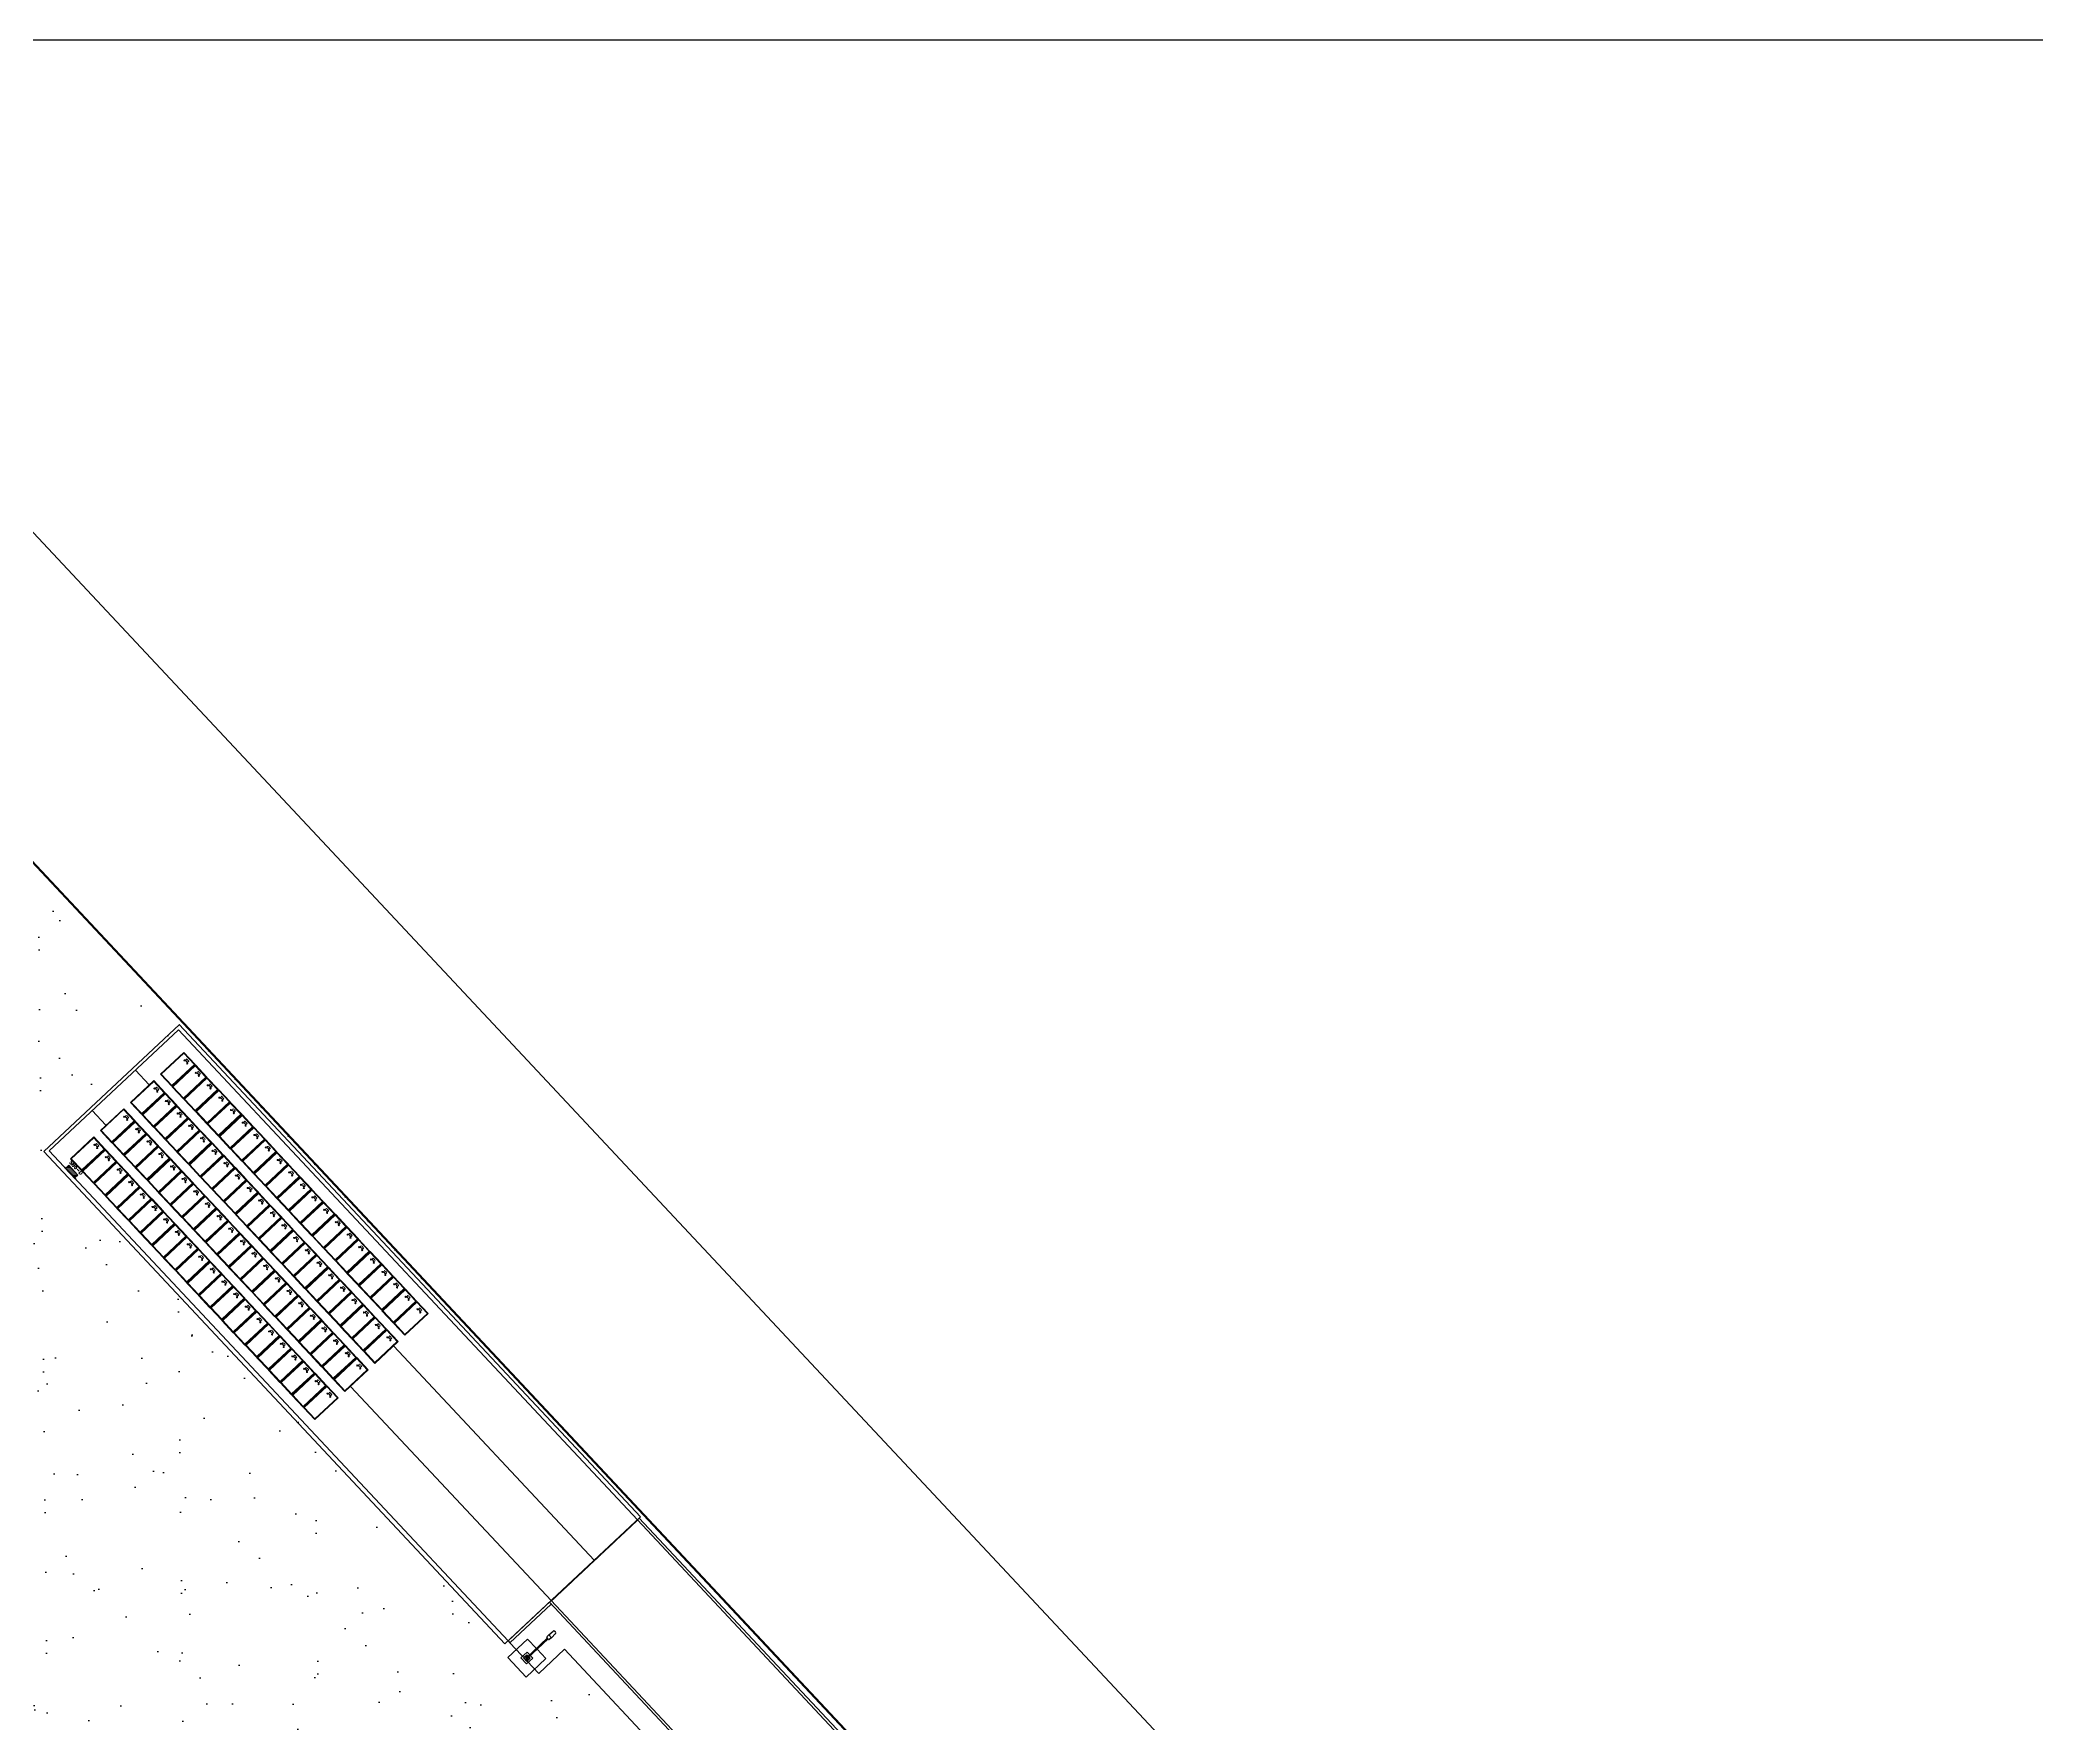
# Model space of a CAD drawing. Header units: metres. Extents: x 2872 to 3316, y -1435 to -1037.
# Drawn here: x 3049.1 to 3167.4, y -1136.6 to -1036.8 of the extents above; entities that cross this region are included whole.
import ezdxf

# ---------------------------------------------------------------- set-up
doc = ezdxf.new("R2010")
doc.units = ezdxf.units.M
doc.header["$MEASUREMENT"] = 0
for name, color, linetype in [('ARQUITETURA', 253, 'CONTINUOUS'), ('MÓDULOS FV', 7, 'CONTINUOUS'), ('TEXTO', 1, 'CONTINUOUS')]:
    doc.layers.add(name, color=color, linetype=linetype)
doc.layers.add('MODULOS_PV', color=2, linetype='CONTINUOUS', lineweight=9)
doc.layers.add('String Box', color=3, linetype='CONTINUOUS', lineweight=9)
doc.styles.add('S20', font='SIMPLEX.shx', dxfattribs={"width": 1.1, "height": 0.2})

# ---------------------------------------------------------------- blocks, each defined once
blk = doc.blocks.new('modulo')
at = {"layer": 'MODULOS_PV', "color": 8}
for p, q in [((-1.38, 1.34), (-1.43, 1.34)), ((-0.75, 2.01), (-0.75, 2.06)), ((-0.05, 0.1), (-0.05, 0.05)), ((0.58, 0.77), (0.63, 0.77))]:
    blk.add_line(p, q, dxfattribs=at)
for points in [[(-1.43, 1.34), (-0.75, 2.06), (0.63, 0.77), (-0.05, 0.05)], [(-1.38, 1.34), (-0.75, 2.01), (0.58, 0.77), (-0.05, 0.1)]]:
    blk.add_lwpolyline(points, close=True, dxfattribs=at)
for points in [[(-0.96, 1.5), (-0.93, 1.48), (-0.92, 1.49), (-0.94, 1.51)], [(-0.88, 1.58), (-0.86, 1.56), (-0.87, 1.55), (-0.89, 1.57)]]:
    blk.add_lwpolyline(points, dxfattribs=at)
at = {"layer": 'MODULOS_PV', "color": 1}
blk.add_circle((-0.96, 1.4), 0.0332, dxfattribs=at)
at = {"layer": 'MODULOS_PV', "color": 8}
blk.add_circle((-0.79, 1.59), 0.0332, dxfattribs=at)
blk.add_open_spline([(-0.99, 1.47), (-1.01, 1.49), (-1.03, 1.51), (-1.05, 1.53), (-1.05, 1.53), (-1.05, 1.53), (-1.05, 1.54), (-1.05, 1.54), (-1.05, 1.54), (-1.01, 1.58), (-0.97, 1.63), (-0.92, 1.67), (-0.92, 1.67), (-0.92, 1.67), (-0.92, 1.67), (-0.92, 1.67), (-0.92, 1.67), (-0.9, 1.65), (-0.88, 1.63), (-0.86, 1.61), (-0.85, 1.61), (-0.85, 1.61), (-0.85, 1.61), (-0.85, 1.61), (-0.86, 1.61), (-0.9, 1.56), (-0.94, 1.52), (-0.98, 1.47), (-0.98, 1.47), (-0.98, 1.47), (-0.98, 1.47), (-0.98, 1.47), (-0.99, 1.47)], degree=3, knots=[0, 0, 0, 0, 1, 1, 1, 1.002534, 1.003925, 1.008052, 1.008052, 1.008052, 2.008052, 2.008052, 2.008052, 2.012179, 2.01357, 2.016104, 2.016104, 2.016104, 3.016104, 3.016104, 3.016104, 3.018638, 3.02003, 3.024156, 3.024156, 3.024156, 4.024156, 4.024156, 4.024156, 4.028283, 4.029675, 4.032208, 4.032208, 4.032208, 4.032208], dxfattribs=at)
at = {"layer": 'MODULOS_PV', "color": 1, "insert": (-1, 1.41), "char_height": 0.0572, "width": 0.1075, "attachment_point": 1, "rotation": 46.8722}
blk.add_mtext('+', dxfattribs=at)
at = {"layer": 'MODULOS_PV', "color": 8, "insert": (-0.83, 1.6), "char_height": 0.0572, "width": 0.1075, "attachment_point": 1, "rotation": 46.8722}
blk.add_mtext('-', dxfattribs=at)

msp = doc.modelspace()

# ---------------------------------------------------------------- hatches: boundary and pattern name
at = {"layer": 'ARQUITETURA'}
h = msp.add_hatch(dxfattribs=at)
h.set_pattern_fill('AR-SAND', color=116, scale=3, angle=-46.877, style=0)
h.set_pattern_definition([(350.623, (2542.1494, -799.737), (4.08992, 4.08927), [0, -4.56, 0, -5.1, 0, -4.875]), (320.623, (2542.149, -799.737), (9.80883, 1.91215), [0, -2.46, 0, -4.11, 0, -1.575]), (280.623, (2539.627, -797.0435), (6.39856, -6.807323), [0, -1.5, 0, -5.4, 0, -7.05]), (270.623, (2539.627, -797.0435), (8.08648, -4.78256), [0, -0.75, 0, -3.54, 0, -4.05])])
edge = h.paths.add_edge_path()
edge.add_line((3051.22, -1104.18), (3050.25, -1103.15))
edge.add_line((3050.25, -1103.15), (3057.68, -1096.19))
edge.add_line((3057.68, -1096.19), (3042.3, -1079.77))
edge.add_line((3042.3, -1079.77), (3034.72, -1086.88))
edge.add_line((3034.72, -1086.88), (3035.88, -1088.12))
edge.add_line((3035.88, -1088.12), (3009.47, -1112.85))
edge.add_line((3009.47, -1112.85), (3028.38, -1133.04))
edge.add_line((3028.38, -1133.04), (3032.03, -1129.62))
edge.add_line((3032.03, -1129.62), (3033.84, -1131.55))
edge.add_line((3033.84, -1131.55), (3030.19, -1134.97))
edge.add_line((3030.19, -1134.97), (3048.45, -1154.47))
edge.add_arc((3048.86, -1312.36), 157.89, 75.304, 90.1501, ccw=False)
edge.add_line((3088.92, -1159.63), (3091.21, -1147.36))
edge.add_arc((3086.39, -1146.46), 4.9, -10.5203, 43.1232)
edge.add_line((3089.97, -1143.11), (3078.42, -1130.78))
edge.add_line((3078.42, -1130.78), (3076.95, -1132.14))
edge.add_line((3076.95, -1132.14), (3050.98, -1104.41))
edge.add_line((3050.98, -1104.41), (3051.22, -1104.18))
h.paths.add_polyline_path([(3088.78, -1158.32), (3087.55, -1158.09), (3089.81, -1145.2), (3091.1, -1145.16)])
at = {"layer": 'String Box'}
h = msp.add_hatch(dxfattribs=at)
h.set_pattern_fill('ANSI31', color=256, scale=0.5, angle=133.1278)
h.set_pattern_definition([(178.127831, (2616.44017, -1127.7943), (-0.002041856, -0.062466638), [])])
h.paths.add_polyline_path([(3051.12, -1104.27), (3051.31, -1104.1), (3050.76, -1103.52), (3050.58, -1103.69)])

# ---------------------------------------------------------------- linework, layer by layer
at = {"layer": 'ARQUITETURA'}
for p, q in [((3047.5, -1064.78), (3244.58, -1275.19)), ((3107.61, -1148.57), (3040.33, -1076.73)), ((3107.65, -1148.53), (3040.37, -1076.7)), ((3057.32, -1095.18, 0), (3049.29, -1102.7, 0)), ((3049.61, -1102.67, 0), (3057.27, -1095.5, 0)), ((3057.27, -1095.5, 0), (3084.48, -1124.54, 0)), ((3084.66, -1124.37, 0), (3057.31, -1095.18, 0)), ((3054.72, -1097.89, 0), (3055.53, -1098.76, 0)), ((3052.97, -1101.15, 0), (3052.16, -1100.28, 0)), ((3049.29, -1102.7, 0), (3076.63, -1131.89, 0)), ((3076.81, -1131.72, 0), (3049.61, -1102.67, 0)), ((3070.03, -1114.24, 0), (3081.92, -1126.94, 0)), ((3079.38, -1129.34, 0), (3067.47, -1116.63, 0)), ((3076.63, -1131.89, 0), (3084.66, -1124.37, 0)), ((3076.81, -1131.72, 0), (3084.66, -1124.37, 0)), ((3084.59, -1124.44, 0), (3107.4, -1148.8, 0)), ((3079.37, -1129.33, 0), (3084.48, -1124.54, 0)), ((3084.49, -1124.56, 0), (3079.38, -1129.34, 0)), ((3084.49, -1124.56, 0), (3079.38, -1129.34, 0)), ((3083.26, -1125.68, 0), (3083.29, -1125.68, 0)), ((3083.28, -1125.67, 0), (3083.31, -1125.67, 0)), ((3083.29, -1125.66, 0), (3083.32, -1125.66, 0)), ((3083.3, -1125.65, 0), (3083.33, -1125.65, 0)), ((3083.32, -1125.63, 0), (3083.34, -1125.63, 0)), ((3083.33, -1125.62, 0), (3083.36, -1125.62, 0)), ((3083.34, -1125.61, 0), (3083.37, -1125.61, 0)), ((3083.35, -1125.6, 0), (3083.38, -1125.6, 0)), ((3083.37, -1125.58, 0), (3083.4, -1125.59, 0)), ((3083.38, -1125.57, 0), (3083.41, -1125.57, 0)), ((3083.39, -1125.56, 0), (3083.42, -1125.56, 0)), ((3083.41, -1125.55, 0), (3083.43, -1125.55, 0)), ((3083.42, -1125.54, 0), (3083.45, -1125.54, 0)), ((3083.43, -1125.52, 0), (3083.46, -1125.53, 0)), ((3083.44, -1125.51, 0), (3083.47, -1125.51, 0)), ((3083.46, -1125.5, 0), (3083.49, -1125.5, 0)), ((3083.47, -1125.49, 0), (3083.5, -1125.49, 0)), ((3083.48, -1125.48, 0), (3083.51, -1125.48, 0)), ((3083.5, -1125.46, 0), (3083.52, -1125.47, 0)), ((3083.51, -1125.45, 0), (3083.54, -1125.45, 0)), ((3083.52, -1125.44, 0), (3083.55, -1125.44, 0)), ((3083.53, -1125.43, 0), (3083.56, -1125.43, 0)), ((3083.55, -1125.42, 0), (3083.58, -1125.42, 0)), ((3083.56, -1125.4, 0), (3083.59, -1125.4, 0)), ((3083.57, -1125.39, 0), (3083.6, -1125.39, 0)), ((3083.59, -1125.38, 0), (3083.61, -1125.38, 0)), ((3083.6, -1125.37, 0), (3083.63, -1125.37, 0)), ((3083.61, -1125.36, 0), (3083.64, -1125.36, 0)), ((3083.63, -1125.34, 0), (3083.65, -1125.34, 0)), ((3083.64, -1125.33, 0), (3083.67, -1125.33, 0)), ((3083.65, -1125.32, 0), (3083.68, -1125.32, 0)), ((3083.66, -1125.31, 0), (3083.69, -1125.31, 0)), ((3083.68, -1125.29, 0), (3083.71, -1125.3, 0)), ((3083.69, -1125.28, 0), (3083.72, -1125.28, 0)), ((3083.7, -1125.27, 0), (3083.73, -1125.27, 0)), ((3083.72, -1125.26, 0), (3083.74, -1125.26, 0)), ((3083.73, -1125.25, 0), (3083.76, -1125.25, 0)), ((3083.74, -1125.23, 0), (3083.77, -1125.24, 0)), ((3083.75, -1125.22, 0), (3083.78, -1125.22, 0)), ((3083.77, -1125.21, 0), (3083.8, -1125.21, 0)), ((3083.78, -1125.2, 0), (3083.81, -1125.2, 0)), ((3083.79, -1125.19, 0), (3083.82, -1125.19, 0)), ((3083.81, -1125.17, 0), (3083.83, -1125.18, 0)), ((3083.82, -1125.16, 0), (3083.85, -1125.16, 0)), ((3083.83, -1125.15, 0), (3083.86, -1125.15, 0)), ((3083.84, -1125.14, 0), (3083.87, -1125.14, 0)), ((3083.86, -1125.13, 0), (3083.89, -1125.13, 0)), ((3083.87, -1125.11, 0), (3083.9, -1125.11, 0)), ((3083.88, -1125.1, 0), (3083.91, -1125.1, 0)), ((3083.9, -1125.09, 0), (3083.92, -1125.09, 0)), ((3083.91, -1125.08, 0), (3083.94, -1125.08, 0)), ((3083.92, -1125.07, 0), (3083.95, -1125.07, 0)), ((3083.93, -1125.05, 0), (3083.96, -1125.05, 0)), ((3083.95, -1125.04, 0), (3083.98, -1125.04, 0)), ((3083.96, -1125.03, 0), (3083.99, -1125.03, 0)), ((3083.97, -1125.02, 0), (3084, -1125.02, 0)), ((3083.99, -1125, 0), (3084.01, -1125.01, 0)), ((3084, -1124.99, 0), (3084.03, -1124.99, 0)), ((3084.01, -1124.98, 0), (3084.04, -1124.98, 0)), ((3084.03, -1124.97, 0), (3084.05, -1124.97, 0)), ((3084.04, -1124.96, 0), (3084.07, -1124.96, 0)), ((3084.05, -1124.94, 0), (3084.08, -1124.95, 0)), ((3084.06, -1124.93, 0), (3084.09, -1124.93, 0)), ((3084.08, -1124.92, 0), (3084.11, -1124.92, 0)), ((3084.09, -1124.91, 0), (3084.12, -1124.91, 0)), ((3084.1, -1124.9, 0), (3084.13, -1124.9, 0)), ((3084.12, -1124.88, 0), (3084.14, -1124.89, 0)), ((3084.13, -1124.87, 0), (3084.16, -1124.87, 0)), ((3084.14, -1124.86, 0), (3084.17, -1124.86, 0)), ((3084.15, -1124.85, 0), (3084.18, -1124.85, 0)), ((3084.17, -1124.84, 0), (3084.2, -1124.84, 0)), ((3084.18, -1124.82, 0), (3084.21, -1124.82, 0)), ((3084.19, -1124.81, 0), (3084.22, -1124.81, 0)), ((3084.21, -1124.8, 0), (3084.23, -1124.8, 0)), ((3084.22, -1124.79, 0), (3084.25, -1124.79, 0)), ((3084.23, -1124.78, 0), (3084.26, -1124.78, 0)), ((3084.24, -1124.76, 0), (3084.27, -1124.76, 0)), ((3084.26, -1124.75, 0), (3084.29, -1124.75, 0)), ((3084.27, -1124.74, 0), (3084.3, -1124.74, 0)), ((3084.28, -1124.73, 0), (3084.31, -1124.73, 0)), ((3084.3, -1124.71, 0), (3084.32, -1124.72, 0)), ((3084.31, -1124.7, 0), (3084.34, -1124.7, 0)), ((3084.32, -1124.69, 0), (3084.35, -1124.69, 0)), ((3084.33, -1124.68, 0), (3084.36, -1124.68, 0)), ((3084.35, -1124.67, 0), (3084.38, -1124.67, 0)), ((3084.36, -1124.65, 0), (3084.39, -1124.66, 0)), ((3084.37, -1124.64, 0), (3084.4, -1124.64, 0)), ((3084.39, -1124.63, 0), (3084.41, -1124.63, 0)), ((3084.4, -1124.62, 0), (3084.43, -1124.62, 0)), ((3084.41, -1124.61, 0), (3084.44, -1124.61, 0)), ((3084.43, -1124.59, 0), (3084.45, -1124.6, 0)), ((3084.44, -1124.58, 0), (3084.47, -1124.58, 0)), ((3084.45, -1124.57, 0), (3084.48, -1124.57, 0)), ((3084.46, -1124.56, 0), (3084.49, -1124.56, 0)), ((3084.48, -1124.54, 0), (3084.49, -1124.56, 0)), ((3084.48, -1124.54, 0), (3107.29, -1148.9, 0)), ((3084.48, -1124.55, 0), (3084.48, -1124.55, 0)), ((3082.01, -1126.85, 0), (3082.04, -1126.85, 0)), ((3082.02, -1126.84, 0), (3082.05, -1126.84, 0)), ((3082.04, -1126.83, 0), (3082.07, -1126.83, 0)), ((3082.05, -1126.82, 0), (3082.08, -1126.82, 0)), ((3082.06, -1126.81, 0), (3082.09, -1126.81, 0)), ((3082.08, -1126.79, 0), (3082.11, -1126.79, 0)), ((3082.09, -1126.78, 0), (3082.12, -1126.78, 0)), ((3082.1, -1126.77, 0), (3082.13, -1126.77, 0)), ((3082.12, -1126.76, 0), (3082.14, -1126.76, 0)), ((3082.13, -1126.74, 0), (3082.16, -1126.75, 0)), ((3082.14, -1126.73, 0), (3082.17, -1126.73, 0)), ((3082.15, -1126.72, 0), (3082.18, -1126.72, 0)), ((3082.17, -1126.71, 0), (3082.2, -1126.71, 0)), ((3082.18, -1126.7, 0), (3082.21, -1126.7, 0)), ((3082.19, -1126.68, 0), (3082.22, -1126.69, 0)), ((3082.21, -1126.67, 0), (3082.23, -1126.67, 0)), ((3082.22, -1126.66, 0), (3082.25, -1126.66, 0)), ((3082.23, -1126.65, 0), (3082.26, -1126.65, 0)), ((3082.24, -1126.64, 0), (3082.27, -1126.64, 0)), ((3082.26, -1126.62, 0), (3082.29, -1126.63, 0)), ((3082.27, -1126.61, 0), (3082.3, -1126.61, 0)), ((3082.28, -1126.6, 0), (3082.31, -1126.6, 0)), ((3082.3, -1126.59, 0), (3082.32, -1126.59, 0)), ((3082.31, -1126.58, 0), (3082.34, -1126.58, 0)), ((3082.32, -1126.56, 0), (3082.35, -1126.56, 0)), ((3082.33, -1126.55, 0), (3082.36, -1126.55, 0)), ((3082.35, -1126.54, 0), (3082.38, -1126.54, 0)), ((3082.36, -1126.53, 0), (3082.39, -1126.53, 0)), ((3082.37, -1126.52, 0), (3082.4, -1126.52, 0)), ((3082.39, -1126.5, 0), (3082.41, -1126.5, 0)), ((3082.4, -1126.49, 0), (3082.43, -1126.49, 0)), ((3082.41, -1126.48, 0), (3082.44, -1126.48, 0)), ((3082.42, -1126.47, 0), (3082.45, -1126.47, 0)), ((3082.44, -1126.45, 0), (3082.47, -1126.46, 0)), ((3082.45, -1126.44, 0), (3082.48, -1126.44, 0)), ((3082.46, -1126.43, 0), (3082.49, -1126.43, 0)), ((3082.48, -1126.42, 0), (3082.51, -1126.42, 0)), ((3082.49, -1126.41, 0), (3082.52, -1126.41, 0)), ((3082.5, -1126.39, 0), (3082.53, -1126.4, 0)), ((3082.52, -1126.38, 0), (3082.54, -1126.38, 0)), ((3082.53, -1126.37, 0), (3082.56, -1126.37, 0)), ((3082.54, -1126.36, 0), (3082.57, -1126.36, 0)), ((3082.55, -1126.35, 0), (3082.58, -1126.35, 0)), ((3082.57, -1126.33, 0), (3082.6, -1126.34, 0)), ((3082.58, -1126.32, 0), (3082.61, -1126.32, 0)), ((3082.59, -1126.31, 0), (3082.62, -1126.31, 0)), ((3082.61, -1126.3, 0), (3082.63, -1126.3, 0)), ((3082.62, -1126.29, 0), (3082.65, -1126.29, 0)), ((3082.63, -1126.27, 0), (3082.66, -1126.27, 0)), ((3082.64, -1126.26, 0), (3082.67, -1126.26, 0)), ((3082.66, -1126.25, 0), (3082.69, -1126.25, 0)), ((3082.67, -1126.24, 0), (3082.7, -1126.24, 0)), ((3082.68, -1126.23, 0), (3082.71, -1126.23, 0)), ((3082.7, -1126.21, 0), (3082.72, -1126.21, 0)), ((3082.71, -1126.2, 0), (3082.74, -1126.2, 0)), ((3082.72, -1126.19, 0), (3082.75, -1126.19, 0)), ((3082.73, -1126.18, 0), (3082.76, -1126.18, 0)), ((3082.75, -1126.16, 0), (3082.78, -1126.17, 0)), ((3082.76, -1126.15, 0), (3082.79, -1126.15, 0)), ((3082.77, -1126.14, 0), (3082.8, -1126.14, 0)), ((3082.79, -1126.13, 0), (3082.81, -1126.13, 0)), ((3082.8, -1126.12, 0), (3082.83, -1126.12, 0)), ((3082.81, -1126.1, 0), (3082.84, -1126.11, 0)), ((3082.82, -1126.09, 0), (3082.85, -1126.09, 0)), ((3082.84, -1126.08, 0), (3082.87, -1126.08, 0)), ((3082.85, -1126.07, 0), (3082.88, -1126.07, 0)), ((3082.86, -1126.06, 0), (3082.89, -1126.06, 0)), ((3082.88, -1126.04, 0), (3082.91, -1126.05, 0)), ((3082.89, -1126.03, 0), (3082.92, -1126.03, 0)), ((3082.9, -1126.02, 0), (3082.93, -1126.02, 0)), ((3082.92, -1126.01, 0), (3082.94, -1126.01, 0)), ((3082.93, -1126, 0), (3082.96, -1126, 0)), ((3082.94, -1125.98, 0), (3082.97, -1125.98, 0)), ((3082.95, -1125.97, 0), (3082.98, -1125.97, 0)), ((3082.97, -1125.96, 0), (3083, -1125.96, 0)), ((3082.98, -1125.95, 0), (3083.01, -1125.95, 0)), ((3082.99, -1125.94, 0), (3083.02, -1125.94, 0)), ((3083.01, -1125.92, 0), (3083.03, -1125.92, 0)), ((3083.02, -1125.91, 0), (3083.05, -1125.91, 0)), ((3083.03, -1125.9, 0), (3083.06, -1125.9, 0)), ((3083.04, -1125.89, 0), (3083.07, -1125.89, 0)), ((3083.06, -1125.87, 0), (3083.09, -1125.88, 0)), ((3083.07, -1125.86, 0), (3083.1, -1125.86, 0)), ((3083.08, -1125.85, 0), (3083.11, -1125.85, 0)), ((3083.1, -1125.84, 0), (3083.12, -1125.84, 0)), ((3083.11, -1125.83, 0), (3083.14, -1125.83, 0)), ((3083.12, -1125.81, 0), (3083.15, -1125.82, 0)), ((3083.13, -1125.8, 0), (3083.16, -1125.8, 0)), ((3083.15, -1125.79, 0), (3083.18, -1125.79, 0)), ((3083.16, -1125.78, 0), (3083.19, -1125.78, 0)), ((3083.17, -1125.77, 0), (3083.2, -1125.77, 0)), ((3083.19, -1125.75, 0), (3083.21, -1125.76, 0)), ((3083.2, -1125.74, 0), (3083.23, -1125.74, 0)), ((3083.21, -1125.73, 0), (3083.24, -1125.73, 0)), ((3083.22, -1125.72, 0), (3083.25, -1125.72, 0)), ((3083.24, -1125.71, 0), (3083.27, -1125.71, 0)), ((3083.25, -1125.69, 0), (3083.28, -1125.69, 0)), ((3080.75, -1128.04, 0), (3080.78, -1128.04, 0)), ((3080.76, -1128.03, 0), (3080.79, -1128.03, 0)), ((3080.77, -1128.01, 0), (3080.8, -1128.01, 0)), ((3080.79, -1128, 0), (3080.81, -1128, 0)), ((3080.8, -1127.99, 0), (3080.83, -1127.99, 0)), ((3080.81, -1127.98, 0), (3080.84, -1127.98, 0)), ((3080.82, -1127.97, 0), (3080.85, -1127.97, 0)), ((3080.84, -1127.95, 0), (3080.87, -1127.95, 0)), ((3080.85, -1127.94, 0), (3080.88, -1127.94, 0)), ((3080.86, -1127.93, 0), (3080.89, -1127.93, 0)), ((3080.88, -1127.92, 0), (3080.91, -1127.92, 0)), ((3080.89, -1127.91, 0), (3080.92, -1127.91, 0)), ((3080.9, -1127.89, 0), (3080.93, -1127.89, 0)), ((3080.91, -1127.88, 0), (3080.94, -1127.88, 0)), ((3080.93, -1127.87, 0), (3080.96, -1127.87, 0)), ((3080.94, -1127.86, 0), (3080.97, -1127.86, 0)), ((3080.95, -1127.84, 0), (3080.98, -1127.85, 0)), ((3080.97, -1127.83, 0), (3081, -1127.83, 0)), ((3080.98, -1127.82, 0), (3081.01, -1127.82, 0)), ((3080.99, -1127.81, 0), (3081.02, -1127.81, 0)), ((3081.01, -1127.8, 0), (3081.03, -1127.8, 0)), ((3081.02, -1127.78, 0), (3081.05, -1127.79, 0)), ((3081.03, -1127.77, 0), (3081.06, -1127.77, 0)), ((3081.04, -1127.76, 0), (3081.07, -1127.76, 0)), ((3081.06, -1127.75, 0), (3081.09, -1127.75, 0)), ((3081.07, -1127.74, 0), (3081.1, -1127.74, 0)), ((3081.08, -1127.72, 0), (3081.11, -1127.72, 0)), ((3081.1, -1127.71, 0), (3081.12, -1127.71, 0)), ((3081.11, -1127.7, 0), (3081.14, -1127.7, 0)), ((3081.12, -1127.69, 0), (3081.15, -1127.69, 0)), ((3081.13, -1127.68, 0), (3081.16, -1127.68, 0)), ((3081.15, -1127.66, 0), (3081.18, -1127.66, 0)), ((3081.16, -1127.65, 0), (3081.19, -1127.65, 0)), ((3081.17, -1127.64, 0), (3081.2, -1127.64, 0)), ((3081.19, -1127.63, 0), (3081.21, -1127.63, 0)), ((3081.2, -1127.62, 0), (3081.23, -1127.62, 0)), ((3081.21, -1127.6, 0), (3081.24, -1127.6, 0)), ((3081.22, -1127.59, 0), (3081.25, -1127.59, 0)), ((3081.24, -1127.58, 0), (3081.27, -1127.58, 0)), ((3081.25, -1127.57, 0), (3081.28, -1127.57, 0)), ((3081.26, -1127.55, 0), (3081.29, -1127.56, 0)), ((3081.28, -1127.54, 0), (3081.31, -1127.54, 0)), ((3081.29, -1127.53, 0), (3081.32, -1127.53, 0)), ((3081.3, -1127.52, 0), (3081.33, -1127.52, 0)), ((3081.31, -1127.51, 0), (3081.34, -1127.51, 0)), ((3081.33, -1127.49, 0), (3081.36, -1127.5, 0)), ((3081.34, -1127.48, 0), (3081.37, -1127.48, 0)), ((3081.35, -1127.47, 0), (3081.38, -1127.47, 0)), ((3081.37, -1127.46, 0), (3081.4, -1127.46, 0)), ((3081.38, -1127.45, 0), (3081.41, -1127.45, 0)), ((3081.39, -1127.43, 0), (3081.42, -1127.43, 0)), ((3081.41, -1127.42, 0), (3081.43, -1127.42, 0)), ((3081.42, -1127.41, 0), (3081.45, -1127.41, 0)), ((3081.43, -1127.4, 0), (3081.46, -1127.4, 0)), ((3081.44, -1127.39, 0), (3081.47, -1127.39, 0)), ((3081.46, -1127.37, 0), (3081.49, -1127.37, 0)), ((3081.47, -1127.36, 0), (3081.5, -1127.36, 0)), ((3081.48, -1127.35, 0), (3081.51, -1127.35, 0)), ((3081.5, -1127.34, 0), (3081.52, -1127.34, 0)), ((3081.51, -1127.33, 0), (3081.54, -1127.33, 0)), ((3081.52, -1127.31, 0), (3081.55, -1127.31, 0)), ((3081.53, -1127.3, 0), (3081.56, -1127.3, 0)), ((3081.55, -1127.29, 0), (3081.58, -1127.29, 0)), ((3081.56, -1127.28, 0), (3081.59, -1127.28, 0)), ((3081.57, -1127.26, 0), (3081.6, -1127.27, 0)), ((3081.59, -1127.25, 0), (3081.61, -1127.25, 0)), ((3081.6, -1127.24, 0), (3081.63, -1127.24, 0)), ((3081.61, -1127.23, 0), (3081.64, -1127.23, 0)), ((3081.62, -1127.22, 0), (3081.65, -1127.22, 0)), ((3081.64, -1127.2, 0), (3081.67, -1127.21, 0)), ((3081.65, -1127.19, 0), (3081.68, -1127.19, 0)), ((3081.66, -1127.18, 0), (3081.69, -1127.18, 0)), ((3081.68, -1127.17, 0), (3081.71, -1127.17, 0)), ((3081.69, -1127.16, 0), (3081.72, -1127.16, 0)), ((3081.7, -1127.14, 0), (3081.73, -1127.14, 0)), ((3081.71, -1127.13, 0), (3081.74, -1127.13, 0)), ((3081.73, -1127.12, 0), (3081.76, -1127.12, 0)), ((3081.74, -1127.11, 0), (3081.77, -1127.11, 0)), ((3081.75, -1127.1, 0), (3081.78, -1127.1, 0)), ((3081.77, -1127.08, 0), (3081.8, -1127.08, 0)), ((3081.78, -1127.07, 0), (3081.81, -1127.07, 0)), ((3081.79, -1127.06, 0), (3081.82, -1127.06, 0)), ((3081.81, -1127.05, 0), (3081.83, -1127.05, 0)), ((3081.82, -1127.03, 0), (3081.85, -1127.04, 0)), ((3081.83, -1127.02, 0), (3081.86, -1127.02, 0)), ((3081.84, -1127.01, 0), (3081.87, -1127.01, 0)), ((3081.86, -1127, 0), (3081.89, -1127, 0)), ((3081.87, -1126.99, 0), (3081.9, -1126.99, 0)), ((3081.88, -1126.97, 0), (3081.91, -1126.98, 0)), ((3081.9, -1126.96, 0), (3081.92, -1126.96, 0)), ((3081.91, -1126.95, 0), (3081.94, -1126.95, 0)), ((3081.92, -1126.94, 0), (3081.95, -1126.94, 0)), ((3081.93, -1126.93, 0), (3081.96, -1126.93, 0)), ((3081.95, -1126.91, 0), (3081.98, -1126.92, 0)), ((3081.96, -1126.9, 0), (3081.99, -1126.9, 0)), ((3081.97, -1126.89, 0), (3082, -1126.89, 0)), ((3081.99, -1126.88, 0), (3082.01, -1126.88, 0)), ((3082, -1126.87, 0), (3082.03, -1126.87, 0)), ((3079.48, -1129.22, 0), (3079.51, -1129.22, 0)), ((3079.5, -1129.21, 0), (3079.52, -1129.21, 0)), ((3079.51, -1129.2, 0), (3079.54, -1129.2, 0)), ((3079.52, -1129.19, 0), (3079.55, -1129.19, 0)), ((3079.53, -1129.17, 0), (3079.56, -1129.17, 0)), ((3079.55, -1129.16, 0), (3079.58, -1129.16, 0)), ((3079.56, -1129.15, 0), (3079.59, -1129.15, 0)), ((3079.57, -1129.14, 0), (3079.6, -1129.14, 0)), ((3079.59, -1129.13, 0), (3079.61, -1129.13, 0)), ((3079.6, -1129.11, 0), (3079.63, -1129.11, 0)), ((3079.61, -1129.1, 0), (3079.64, -1129.1, 0)), ((3079.62, -1129.09, 0), (3079.65, -1129.09, 0)), ((3079.64, -1129.08, 0), (3079.67, -1129.08, 0)), ((3079.65, -1129.07, 0), (3079.68, -1129.07, 0)), ((3079.66, -1129.05, 0), (3079.69, -1129.05, 0)), ((3079.68, -1129.04, 0), (3079.71, -1129.04, 0)), ((3079.69, -1129.03, 0), (3079.72, -1129.03, 0)), ((3079.7, -1129.02, 0), (3079.73, -1129.02, 0)), ((3079.71, -1129, 0), (3079.74, -1129.01, 0)), ((3079.73, -1128.99, 0), (3079.76, -1128.99, 0)), ((3079.74, -1128.98, 0), (3079.77, -1128.98, 0)), ((3079.75, -1128.97, 0), (3079.78, -1128.97, 0)), ((3079.77, -1128.96, 0), (3079.8, -1128.96, 0)), ((3079.78, -1128.94, 0), (3079.81, -1128.95, 0)), ((3079.79, -1128.93, 0), (3079.82, -1128.93, 0)), ((3079.8, -1128.92, 0), (3079.83, -1128.92, 0)), ((3079.82, -1128.91, 0), (3079.85, -1128.91, 0)), ((3079.83, -1128.9, 0), (3079.86, -1128.9, 0)), ((3079.84, -1128.88, 0), (3079.87, -1128.88, 0)), ((3079.86, -1128.87, 0), (3079.89, -1128.87, 0)), ((3079.87, -1128.86, 0), (3079.9, -1128.86, 0)), ((3079.88, -1128.85, 0), (3079.91, -1128.85, 0)), ((3079.9, -1128.84, 0), (3079.92, -1128.84, 0)), ((3079.91, -1128.82, 0), (3079.94, -1128.82, 0)), ((3079.92, -1128.81, 0), (3079.95, -1128.81, 0)), ((3079.93, -1128.8, 0), (3079.96, -1128.8, 0)), ((3079.95, -1128.79, 0), (3079.98, -1128.79, 0)), ((3079.96, -1128.78, 0), (3079.99, -1128.78, 0)), ((3079.97, -1128.76, 0), (3080, -1128.76, 0)), ((3079.99, -1128.75, 0), (3080.01, -1128.75, 0)), ((3080, -1128.74, 0), (3080.03, -1128.74, 0)), ((3080.01, -1128.73, 0), (3080.04, -1128.73, 0)), ((3080.02, -1128.71, 0), (3080.05, -1128.72, 0)), ((3080.04, -1128.7, 0), (3080.07, -1128.7, 0)), ((3080.05, -1128.69, 0), (3080.08, -1128.69, 0)), ((3080.06, -1128.68, 0), (3080.09, -1128.68, 0)), ((3080.08, -1128.67, 0), (3080.11, -1128.67, 0)), ((3080.09, -1128.65, 0), (3080.12, -1128.66, 0)), ((3080.1, -1128.64, 0), (3080.13, -1128.64, 0)), ((3080.11, -1128.63, 0), (3080.14, -1128.63, 0)), ((3080.13, -1128.62, 0), (3080.16, -1128.62, 0)), ((3080.14, -1128.61, 0), (3080.17, -1128.61, 0)), ((3080.15, -1128.59, 0), (3080.18, -1128.59, 0)), ((3080.17, -1128.58, 0), (3080.2, -1128.58, 0)), ((3080.18, -1128.57, 0), (3080.21, -1128.57, 0)), ((3080.19, -1128.56, 0), (3080.22, -1128.56, 0)), ((3080.2, -1128.55, 0), (3080.23, -1128.55, 0)), ((3080.22, -1128.53, 0), (3080.25, -1128.53, 0)), ((3080.23, -1128.52, 0), (3080.26, -1128.52, 0)), ((3080.24, -1128.51, 0), (3080.27, -1128.51, 0)), ((3080.26, -1128.5, 0), (3080.29, -1128.5, 0)), ((3080.27, -1128.49, 0), (3080.3, -1128.49, 0)), ((3080.28, -1128.47, 0), (3080.31, -1128.47, 0)), ((3080.3, -1128.46, 0), (3080.32, -1128.46, 0)), ((3080.31, -1128.45, 0), (3080.34, -1128.45, 0)), ((3080.32, -1128.44, 0), (3080.35, -1128.44, 0)), ((3080.33, -1128.42, 0), (3080.36, -1128.43, 0)), ((3080.35, -1128.41, 0), (3080.38, -1128.41, 0)), ((3080.36, -1128.4, 0), (3080.39, -1128.4, 0)), ((3080.37, -1128.39, 0), (3080.4, -1128.39, 0)), ((3080.39, -1128.38, 0), (3080.41, -1128.38, 0)), ((3080.4, -1128.36, 0), (3080.43, -1128.37, 0)), ((3080.41, -1128.35, 0), (3080.44, -1128.35, 0)), ((3080.42, -1128.34, 0), (3080.45, -1128.34, 0)), ((3080.44, -1128.33, 0), (3080.47, -1128.33, 0)), ((3080.45, -1128.32, 0), (3080.48, -1128.32, 0)), ((3080.46, -1128.3, 0), (3080.49, -1128.3, 0)), ((3080.48, -1128.29, 0), (3080.51, -1128.29, 0)), ((3080.49, -1128.28, 0), (3080.52, -1128.28, 0)), ((3080.5, -1128.27, 0), (3080.53, -1128.27, 0)), ((3080.51, -1128.26, 0), (3080.54, -1128.26, 0)), ((3080.53, -1128.24, 0), (3080.56, -1128.24, 0)), ((3080.54, -1128.23, 0), (3080.57, -1128.23, 0)), ((3080.55, -1128.22, 0), (3080.58, -1128.22, 0)), ((3080.57, -1128.21, 0), (3080.6, -1128.21, 0)), ((3080.58, -1128.2, 0), (3080.61, -1128.2, 0)), ((3080.59, -1128.18, 0), (3080.62, -1128.18, 0)), ((3080.61, -1128.17, 0), (3080.63, -1128.17, 0)), ((3080.62, -1128.16, 0), (3080.65, -1128.16, 0)), ((3080.63, -1128.15, 0), (3080.66, -1128.15, 0)), ((3080.64, -1128.13, 0), (3080.67, -1128.14, 0)), ((3080.66, -1128.12, 0), (3080.69, -1128.12, 0)), ((3080.67, -1128.11, 0), (3080.7, -1128.11, 0)), ((3080.68, -1128.1, 0), (3080.71, -1128.1, 0)), ((3080.7, -1128.09, 0), (3080.72, -1128.09, 0)), ((3080.71, -1128.07, 0), (3080.74, -1128.08, 0)), ((3080.72, -1128.06, 0), (3080.75, -1128.06, 0)), ((3080.73, -1128.05, 0), (3080.76, -1128.05, 0)), ((3076.92, -1131.83, 0), (3079.36, -1129.54, 0)), ((3079.26, -1129.43, 0), (3089, -1139.83, 0)), ((3079.37, -1129.33, 0), (3079.4, -1129.33, 0)), ((3079.37, -1129.33, 0), (3089.11, -1139.73, 0)), ((3079.38, -1129.32, 0), (3079.41, -1129.32, 0)), ((3079.38, -1129.34, 0), (3079.38, -1129.34, 0)), ((3079.39, -1129.31, 0), (3079.42, -1129.31, 0)), ((3079.4, -1129.29, 0), (3079.43, -1129.3, 0)), ((3079.42, -1129.28, 0), (3079.45, -1129.28, 0)), ((3079.43, -1129.27, 0), (3079.46, -1129.27, 0)), ((3079.44, -1129.26, 0), (3079.47, -1129.26, 0)), ((3079.46, -1129.25, 0), (3079.49, -1129.25, 0)), ((3079.47, -1129.23, 0), (3079.5, -1129.24, 0)), ((3079.14, -1131.56, 0), (3077.91, -1132.72, 0)), ((3079.11, -1131.49, 0), (3079.23, -1131.36, 0)), ((3079.22, -1131.64, 0), (3079.11, -1131.52, 0)), ((3079.23, -1131.36, 0), (3079.48, -1131.14, 0)), ((3079.23, -1131.36, 0), (3079.39, -1131.53, 0)), ((3079.39, -1131.53, 0), (3079.25, -1131.64, 0)), ((3079.62, -1131.29, 0), (3079.39, -1131.53, 0)), ((3079.59, -1131.15, 0), (3079.62, -1131.18, 0)), ((3076.8, -1132.7, 0), (3077.96, -1131.61, 0)), ((3077.89, -1133.87, 0), (3076.8, -1132.7, 0)), ((3076.81, -1131.72), (3076.92, -1131.83)), ((3076.92, -1131.83, 0), (3078.63, -1133.66, 0)), ((3077.94, -1132.38, 0), (3077.57, -1132.73, 0)), ((3077.91, -1133.09, 0), (3077.57, -1132.73, 0)), ((3077.73, -1132.73, 0), (3077.93, -1132.54, 0)), ((3077.92, -1132.94, 0), (3077.73, -1132.73, 0)), ((3077.79, -1132.74, 0), (3077.77, -1132.72, 0)), ((3077.79, -1132.72, 0), (3077.77, -1132.74, 0)), ((3077.87, -1132.67, 0), (3077.83, -1132.63, 0)), ((3077.86, -1132.67, 0), (3077.83, -1132.64, 0)), ((3079.06, -1132.77, 0), (3077.89, -1133.87, 0)), ((3077.91, -1132.72, 0), (3077.95, -1132.76, 0)), ((3078.28, -1132.75, 0), (3077.91, -1133.09, 0)), ((3077.92, -1132.6, 0), (3077.94, -1132.58, 0)), ((3077.93, -1132.59, 0), (3077.92, -1132.58, 0)), ((3077.92, -1132.74, 0), (3077.93, -1132.73, 0)), ((3077.92, -1132.74, 0), (3077.93, -1132.74, 0)), ((3077.93, -1132.74, 0), (3077.92, -1132.74, 0)), ((3078.12, -1132.74, 0), (3077.92, -1132.94, 0)), ((3077.93, -1132.54, 0), (3078.01, -1132.62, 0)), ((3077.93, -1132.59, 0), (3077.94, -1132.6, 0)), ((3077.93, -1132.7, 0), (3077.97, -1132.74, 0)), ((3077.93, -1132.74, 0), (3077.93, -1132.73, 0)), ((3077.93, -1132.74, 0), (3077.93, -1132.73, 0)), ((3077.93, -1132.74, 0), (3077.93, -1132.74, 0)), ((3077.94, -1132.38, 0), (3078.28, -1132.75, 0)), ((3079.19, -1131.6, 0), (3077.95, -1132.76, 0)), ((3077.96, -1131.61, 0), (3078.49, -1132.17, 0)), ((3078.05, -1132.67, 0), (3078.12, -1132.74, 0)), ((3078.06, -1132.73, 0), (3078.07, -1132.74, 0)), ((3078.08, -1132.73, 0), (3078.06, -1132.75, 0)), ((3078.07, -1132.74, 0), (3078.08, -1132.75, 0)), ((3078.53, -1132.21, 0), (3079.06, -1132.77, 0)), ((3078.63, -1133.66, 0), (3080.16, -1132.22, 0)), ((3080.16, -1132.22, 0), (3088.29, -1140.91, 0)), ((3077.82, -1132.83, 0), (3077.86, -1132.8, 0)), ((3077.83, -1132.83, 0), (3077.86, -1132.8, 0)), ((3077.93, -1132.87, 0), (3077.91, -1132.89, 0)), ((3077.91, -1132.87, 0), (3077.93, -1132.89, 0)), ((3078.02, -1132.84, 0), (3077.99, -1132.8, 0)), ((3078.02, -1132.84, 0), (3077.99, -1132.8, 0))]:
    msp.add_line(p, q, dxfattribs=at)
for centre, radius in [((3049.82, -1086.83), 0.025), ((3051.4, -1088.52), 0.025), ((3052.98, -1090.2), 0.025), ((3054.56, -1091.89), 0.025), ((3056.14, -1093.57), 0.025), ((3057.72, -1095.26), 0.025), ((3059.06, -1096.73), 0.025), ((3060.64, -1098.42), 0.025), ((3062.21, -1100.1), 0.025), ((3063.79, -1101.79), 0.025), ((3065.37, -1103.47), 0.025), ((3067.17, -1105.4), 0.025), ((3068.53, -1106.85), 0.025), ((3070.11, -1108.53), 0.025), ((3071.69, -1110.22), 0.025), ((3073.29, -1111.89), 0.025), ((3075.09, -1113.81), 0.025), ((3076.67, -1115.49), 0.025), ((3078.25, -1117.18), 0.025), ((3079.83, -1118.87), 0.025), ((3081.41, -1120.55), 0.025), ((3082.98, -1122.24), 0.025), ((3084.56, -1123.92), 0.025), ((3086.14, -1125.61), 0.025), ((3087.72, -1127.3), 0.025), ((3089.3, -1128.98), 0.025), ((3090.88, -1130.67), 0.025), ((3077.78, -1132.73, 0), 0.01), ((3077.93, -1132.59, 0), 0.01), ((3078.07, -1132.74, 0), 0.01), ((3092.46, -1132.35), 0.025), ((3077.92, -1132.88, 0), 0.01), ((3094.04, -1134.04), 0.025), ((3095.62, -1135.73), 0.025)]:
    msp.add_circle(centre, radius, dxfattribs=at)
for centre, radius, start, end in [((3079.13, -1131.51, 0), 0.02, 133.123, 223.123), ((3079.53, -1131.21, 0), 0.08, 43.123, 130.7102), ((3079.56, -1131.24, 0), 0.08, 315.5357, 43.123), ((3077.93, -1132.74, 0), 0.09, 60.9146, 21.9545), ((3077.93, -1132.74, 0), 0.081, 62.9698, 19.4676), ((3079.23, -1131.63, 0), 0.02, 223.123, 313.123)]:
    msp.add_arc(centre, radius, start, end, dxfattribs=at)
at = {"layer": 'String Box', "elevation": 0}
for points in [[(3051.16, -1104.34), (3050.52, -1103.65), (3050.53, -1103.63), (3051.18, -1104.33)], [(3051.12, -1104.27), (3050.58, -1103.69), (3050.76, -1103.52), (3051.31, -1104.1)]]:
    msp.add_lwpolyline(points, close=True, dxfattribs=at)
at = {"layer": 'TEXTO'}
msp.add_lwpolyline([(2871.92, -1036.8), (3315.97, -1036.8), (3315.97, -1435.41), (2871.92, -1435.41)], close=True, dxfattribs=at)

# ---------------------------------------------------------------- block references
at = {"layer": 'MÓDULOS FV', "xscale": -1, "rotation": 7.983502658959196e-06}
for p in [(3056.83, -1098.89, 0), (3058.21, -1100.37, 0), (3055.05, -1100.56, 0), (3056.43, -1102.04, 0), (3059.59, -1101.84, 0), (3051.49, -1103.9, 0), (3053.96, -1102.97, 0), (3057.81, -1103.51, 0), (3060.98, -1103.32, 0), (3055.34, -1104.44, 0), (3059.2, -1104.99, 0), (3062.36, -1104.8, 0), (3052.87, -1105.37, 0), (3056.72, -1105.92, 0), (3063.74, -1106.27, 0), (3054.25, -1106.85, 0), (3057.41, -1106.66, 0), (3060.58, -1106.46, 0), (3055.63, -1108.32, 0), (3058.8, -1108.13, 0), (3061.96, -1107.94, 0), (3065.12, -1107.75, 0), (3057.02, -1109.8, 0), (3060.18, -1109.61, 0), (3063.34, -1109.42, 0), (3066.51, -1109.22, 0), (3061.56, -1111.08, 0), (3064.72, -1110.89, 0), (3067.89, -1110.7, 0), (3058.4, -1111.28, 0), (3069.27, -1112.17, 0), (3059.78, -1112.75, 0), (3062.94, -1112.56, 0), (3066.11, -1112.37, 0), (3061.16, -1114.23, 0), (3064.33, -1114.03, 0), (3068.18, -1114.58, 0), (3070.65, -1113.65, 0), (3062.55, -1115.7, 0), (3066.4, -1116.25, 0), (3063.93, -1117.18, 0), (3065.31, -1118.65, 0)]:
    msp.add_blockref('modulo', p, dxfattribs=at)
at = {"layer": 'MÓDULOS FV', "rotation": 266.2556642237549}
for p in [(3056.84, -1098.91, 0), (3055.06, -1100.58, 0), (3058.23, -1100.38, 0), (3052.59, -1101.51, 0), (3056.44, -1102.05, 0), (3059.61, -1101.86, 0), (3053.97, -1102.98, 0), (3060.99, -1103.33, 0), (3051.5, -1103.91, 0), (3055.36, -1104.46, 0), (3057.83, -1103.53, 0), (3052.88, -1105.39, 0), (3059.21, -1105, 0), (3062.37, -1104.81, 0), (3054.27, -1106.86, 0), (3057.43, -1106.67, 0), (3060.59, -1106.48, 0), (3063.75, -1106.29, 0), (3058.81, -1108.15, 0), (3061.97, -1107.95, 0), (3065.14, -1107.76, 0), (3055.65, -1108.34, 0), (3066.52, -1109.24, 0), (3057.03, -1109.81, 0), (3060.19, -1109.62, 0), (3063.36, -1109.43, 0), (3058.41, -1111.29, 0), (3061.58, -1111.1, 0), (3064.74, -1110.91, 0), (3067.9, -1110.71, 0), (3059.79, -1112.77, 0), (3062.96, -1112.57, 0), (3066.12, -1112.38, 0), (3069.28, -1112.19, 0), (3064.34, -1114.05, 0), (3066.81, -1113.12, 0), (3061.18, -1114.24, 0), (3065.03, -1114.79, 0), (3068.19, -1114.59, 0), (3062.56, -1115.72, 0), (3066.41, -1116.26, 0), (3063.94, -1117.19, 0)]:
    msp.add_blockref('modulo', p, dxfattribs=at)

# ---------------------------------------------------------------- texts
at = {"layer": 'String Box', "insert": (3050.93, -1103.22, 0), "char_height": 0.2, "attachment_point": 1, "rotation": 312.5989, "style": 'S20'}
msp.add_mtext_dynamic_manual_height_columns('SB6-D', width=1.8639, gutter_width=1, heights=[0], dxfattribs=at)

doc.saveas('drawing.dxf')
